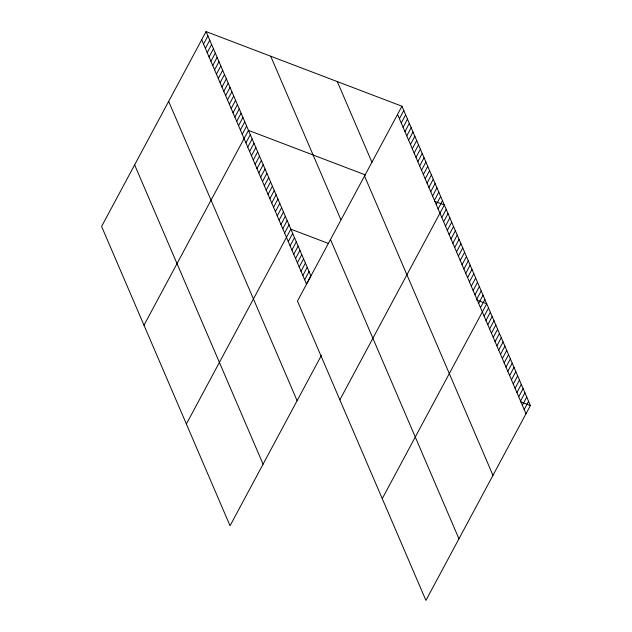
<?xml version="1.0" encoding="UTF-8"?>
<svg xmlns="http://www.w3.org/2000/svg" width="632" height="632" viewBox="0 0 632 632"><rect width="100%" height="100%" fill="white"/><g stroke="black" fill="none" stroke-linecap="round" stroke-linejoin="round"><path stroke-width="0.95" d="M401.952 106.223L297.467 301.077L425.921 600.4L530.398 405.547L401.952 106.223L206.079 31.6L101.602 226.453L230.048 525.777L321.419 355.366M203.528 44.09L207.92 35.898M205.376 48.38L209.769 40.187M207.217 52.677L211.609 44.485M209.058 56.967L213.45 48.775M210.898 61.264L215.299 53.072M212.747 65.562L217.139 57.37M214.588 69.852L218.98 61.66M216.428 74.149L220.821 65.957M218.277 78.447L222.669 70.255M220.118 82.737L224.51 74.544M221.958 87.034L226.351 78.842M223.807 91.324L228.199 83.132M225.648 95.622L230.04 87.429M227.488 99.919L231.881 91.727M229.329 104.209L233.722 96.017M231.178 108.507L235.57 100.314M233.018 112.804L237.411 104.612M234.859 117.094L239.252 108.901M236.708 121.391L241.1 113.199M238.548 125.681L242.941 117.489M240.389 129.979L244.782 121.786M242.23 134.276L246.622 126.084M143.985 325.227L248.471 130.374L365.549 174.985M245.919 142.864L250.312 134.671M247.76 147.161L252.152 138.969M249.608 151.451L254.001 143.259M251.449 155.749L255.842 147.556M253.29 160.038L257.682 151.846M255.131 164.336L259.523 156.144M256.979 168.633L261.372 160.441M258.82 172.923L263.212 164.731M260.661 177.221L265.053 169.028M262.509 181.518L266.902 173.326M264.35 185.808L268.742 177.616M266.19 190.106L270.583 181.913M268.031 194.395L272.424 186.203M269.88 198.693L274.272 190.501M271.721 202.99L276.113 194.798M273.561 207.28L277.954 199.088M275.41 211.578L279.802 203.386M277.25 215.875L281.643 207.683M279.091 220.165L283.484 211.973M280.932 224.463L285.324 216.27M282.781 228.752L287.173 220.56M284.621 233.05L289.014 224.858M186.377 424.009L290.854 229.155L328.561 243.518M288.287 241.582L292.679 233.39M290.104 245.824L294.496 237.632M291.921 250.067L296.313 241.874M293.746 254.309L298.138 246.117M295.563 258.543L299.955 250.351M297.38 262.786L301.772 254.593M299.205 267.028L303.597 258.836M301.022 271.27L305.414 263.078M302.839 275.505L307.231 267.32M304.663 279.747L309.056 271.555M399.4 118.713L403.793 110.521M401.241 123.003L405.633 114.811M403.09 127.301L407.482 119.108M404.93 131.59L409.323 123.398M406.771 135.888L411.163 127.696M408.62 140.185L413.012 131.993M410.46 144.475L414.853 136.283M412.301 148.773L416.693 140.581M414.142 153.07L418.534 144.878M415.99 157.36L420.383 149.168M417.831 161.658L422.223 153.465M419.672 165.947L424.064 157.755M421.52 170.245L425.913 162.053M423.361 174.543L427.753 166.35M425.202 178.832L429.594 170.64M427.042 183.13L431.435 174.938M428.891 187.428L433.283 179.235M430.732 191.717L435.124 183.525M432.572 196.015L436.965 187.823M434.421 200.305L438.813 192.112M436.262 204.602L440.654 196.41M438.102 208.9L442.495 200.707M339.858 399.851L444.336 204.997L434.461 201.237M441.792 217.487L446.184 209.295M443.632 221.777L448.025 213.592M445.473 226.074L449.866 217.882M447.322 230.372L451.714 222.18M449.162 234.662L453.555 226.469M451.003 238.959L455.396 230.767M452.844 243.257L457.236 235.065M454.692 247.547L459.085 239.354M456.533 251.844L460.926 243.652M458.374 256.134L462.766 247.949M460.222 260.431L464.615 252.239M462.063 264.729L466.456 256.537M463.904 269.019L468.296 260.826M465.744 273.316L470.137 265.124M467.593 277.614L471.986 269.422M469.434 281.904L473.826 273.711M471.274 286.201L475.667 278.009M473.123 290.491L477.516 282.299M474.964 294.788L479.356 286.596M476.804 299.086L481.197 290.894M478.645 303.376L483.038 295.183M480.494 307.673L484.886 299.481M382.249 498.632L486.727 303.779L476.852 300.01M484.152 316.205L488.544 308.013M485.976 320.448L490.369 312.255M487.793 324.69L492.186 316.498M489.61 328.932L494.003 320.74M491.435 333.167L495.828 324.974M493.252 337.409L497.645 329.217M495.069 341.651L499.462 333.459M496.894 345.894L501.287 337.701M498.711 350.128L503.104 341.936M500.528 354.37L504.921 346.178M502.353 358.613L506.746 350.42M504.17 362.855L508.562 354.663M505.987 367.089L510.387 358.897M507.812 371.332L512.204 363.139M509.629 375.574L514.021 367.382M511.454 379.816L515.846 371.624M513.271 384.051L517.663 375.866M515.088 388.293L519.48 380.101M516.913 392.535L521.305 384.343M518.73 396.778L523.122 388.585M520.547 401.02L524.939 392.828M522.372 405.254L526.764 397.062M524.189 409.497L528.581 401.304M520.523 401.786L530.398 405.547M397.56 114.416L526.006 413.739M337.314 81.599L371.964 162.337M364.53 176.012L492.976 475.335M270.717 56.224L340.751 219.423M330.497 239.481L458.951 538.804M206.079 31.6L310.873 275.797L306.481 283.989L201.687 39.792M168.657 101.389L297.111 400.712M134.632 164.857L263.078 464.18"/></g></svg>
